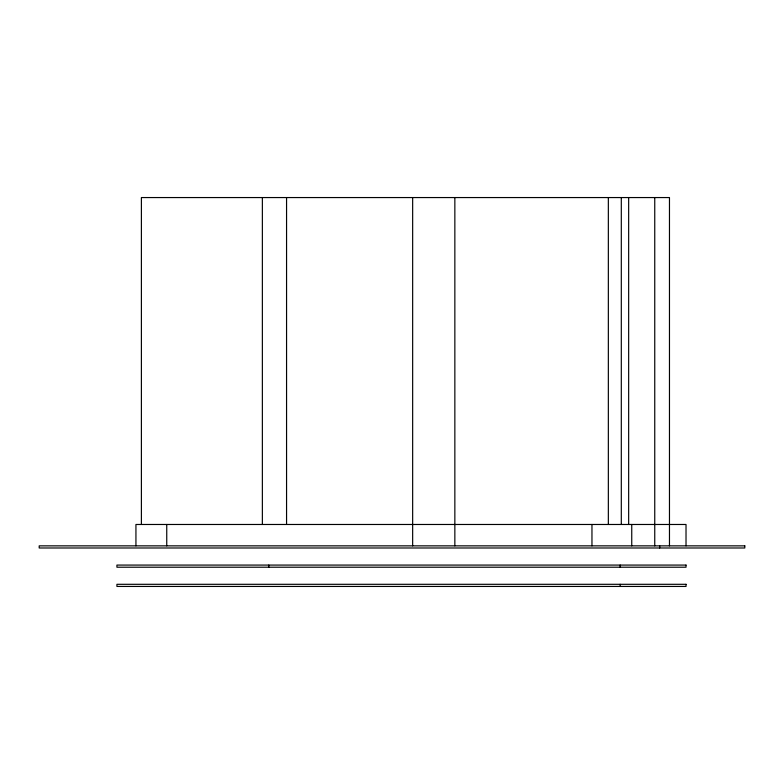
<?xml version="1.0" encoding="UTF-8"?>
<svg xmlns="http://www.w3.org/2000/svg" width="784" height="784" viewBox="0 0 784 784"><rect width="100%" height="100%" fill="white"/><g stroke="black" fill="none" stroke-linecap="round" stroke-linejoin="round"><path stroke-width="1.18" d="M686.02 545.85L686.02 524.476L135.936 524.476L135.936 545.85M669.467 545.85L669.467 197.558L141.394 197.558L141.394 524.476M659.687 545.85L659.687 547.987M654.748 197.558L654.748 545.85M631.747 524.476L631.747 545.85M628.66 197.558L628.66 524.476M621.3 197.558L621.3 524.476M620.154 565.078L620.154 567.214M620.154 584.305L620.154 586.442M608.345 197.558L608.345 524.476M591.959 524.476L591.959 545.85M454.847 197.558L454.847 545.85M412.658 197.558L412.658 545.85M286.562 197.558L286.562 524.476M268.775 565.078L268.775 567.214M262.366 197.558L262.366 524.476M166.747 524.476L166.747 545.85M744.8 545.85L39.2 545.85L39.2 547.987L744.8 547.987L744.8 545.85M686.02 565.078L116.924 565.078L116.924 567.214L686.02 567.214L686.02 565.078M686.02 584.305L116.924 584.305L116.924 586.442L686.02 586.442L686.02 584.305"/></g></svg>
